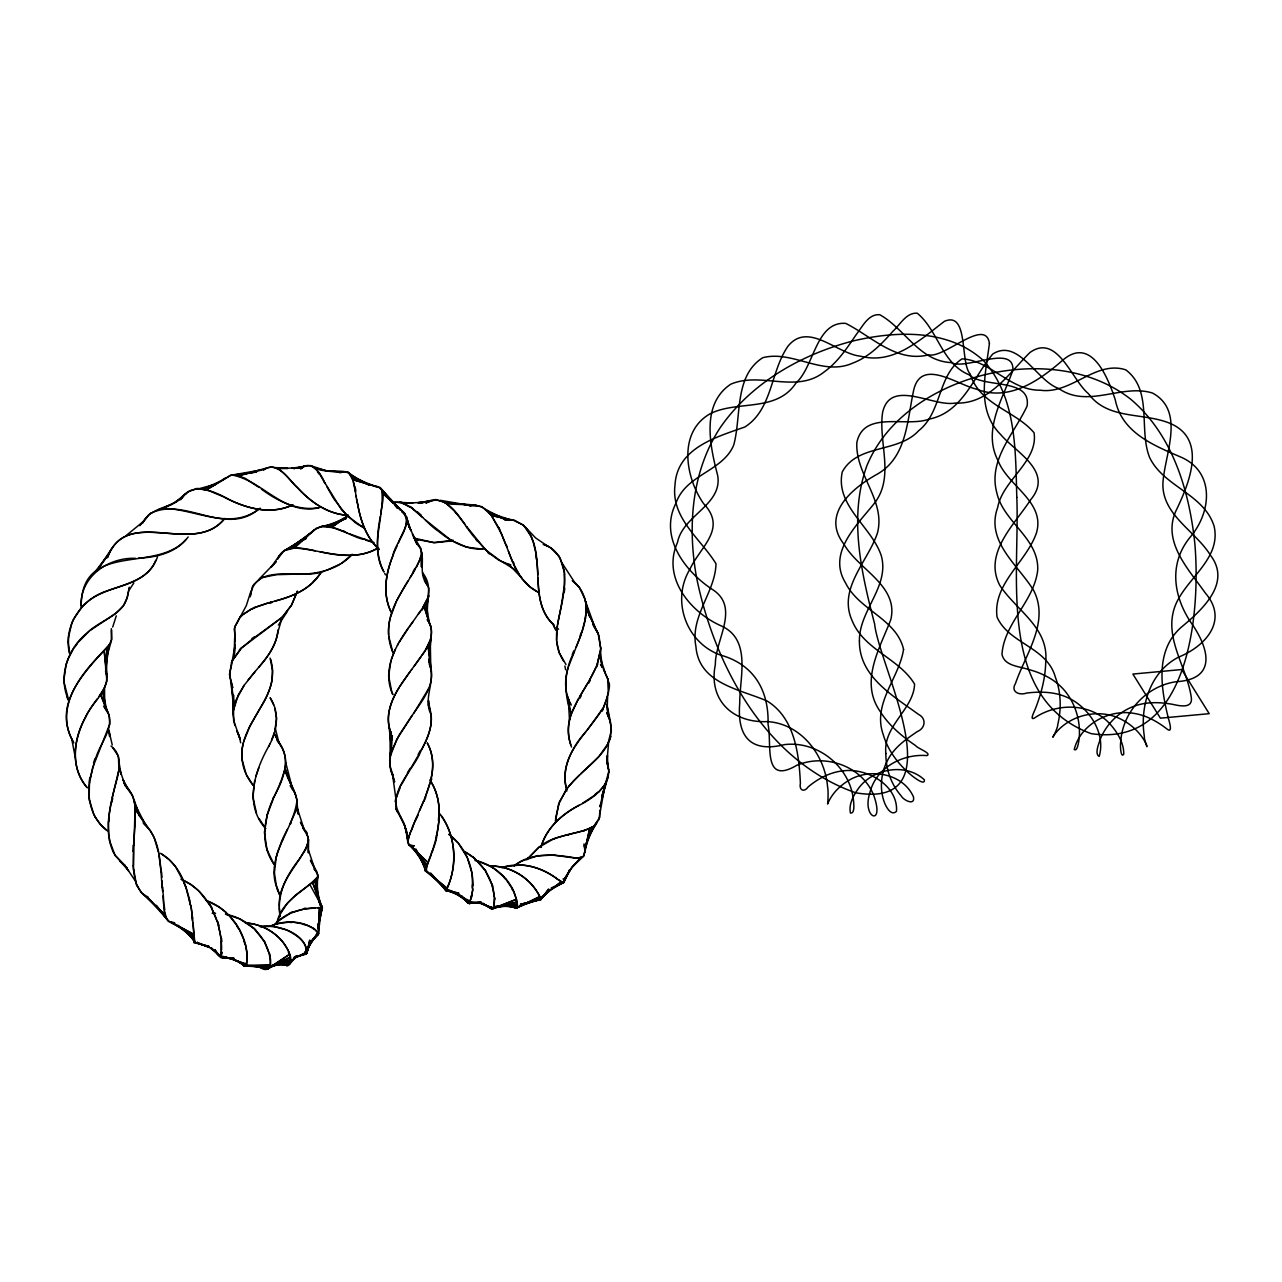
<?xml version="1.0" encoding="UTF-8"?>
<svg xmlns="http://www.w3.org/2000/svg" width="1282" height="1282" viewBox="0 0 1282 1282"><rect width="100%" height="100%" fill="white"/><g stroke="black" fill="none" stroke-linecap="round" stroke-linejoin="round"><path stroke-width="1.5" d="M233.452 695.197L233.612 720.356L240.006 738.977L237.33 732.006M442.322 885.91L445.815 890.557L447.226 888.458L426.473 870.975C425.896 862.145 436.425 846.136 436.874 834.662C440.736 816.442 440.736 795.882 429.823 779.953M494.499 898.682L493.874 906.198L492.384 909.05L480.798 903.217L493.169 908.105L480.846 903.473L467.722 901.855L468.09 903.137L481.215 902.095L467.93 902.961L461.808 896.118M427.435 614.142C426.441 599.159 433.284 586.275 422.595 572.798L426.329 583.07C417.291 571.804 427.611 554.161 417.339 544.529M599.928 811.698L599.511 817.435A53.075 26.618 35.7 0 1 599.335 818.012L594.239 825.72A51.841 25.4 20 0 1 593.774 826.169C576.932 835.576 555.523 833.733 540.075 846.408A57.914 57.337 29.4 0 0 538.873 847.274L527.03 859.597M221.594 949.93C221.85 921.918 208.469 891.278 181.691 879.452M429.294 664.092C436.537 680.566 422.515 697.857 431.04 714.475C432.723 727.215 426.97 739.554 421.121 750.451C414.262 769.697 386.411 792.356 399.423 813.798M303.449 828.765L308.193 836.954L308.353 852.883L308.577 839.806L306.622 833.092M233.18 714.138L233.404 695.181M274.044 864.34C259.06 843.139 264.22 815.352 275.518 793.814C284.348 777.597 291.655 755.739 277.072 740.355M421.682 552.398L421.457 566.997L421.137 549.337A54.501 21.746 -22.4 0 0 420.384 547.622M439.133 817.019C439.79 804.615 437.402 791.763 430.624 781.203M133.328 850.783C133.584 865.815 131.742 884.933 144.61 895.541M279.348 906.422C277.777 880.654 300.469 864.052 308.433 841.921M320.051 917.143L322.343 907.159L319.699 904.932M472.145 874.356L472.673 890.445L471.391 897.544L468.972 902.832L470.895 899.115M247.298 956.885L246.577 963.695L247.218 955.058L245.375 944.225M607.412 763.671C614.11 784.087 593.181 798.462 577.541 806.154C560.939 815.015 546.004 828.813 540.924 847.498M234.638 637.875L234.157 657.362L235.215 645.968M317.311 887.192L317.551 877.241L316.205 886.471M111.053 746.044C125.027 757.021 117.784 775.61 114.178 789.68C109.114 809.904 104.243 832.531 113.393 852.322M564.032 881.022L563.263 882.785M108.457 821.634L108.794 836.088M250.23 596.691L252.378 586.9A53.491 30.031 43.5 0 1 253.788 584.512L260.358 578.631M270.358 963.84C270.31 939.914 249.702 919.194 226.93 914.515M232.619 687.408L229.558 674.508L231.561 662.682M286.799 965.683A55.19 12.227 71.7 0 0 287.825 965.49C295.068 959.753 287.184 948.247 283.194 942.494C274.156 931.004 260.054 923.761 245.455 922.976M81.151 606.787C79.372 577.124 108.105 557.061 135.668 558.343M155.731 560.378C147.126 581.371 123.28 584.656 104.611 591.771C80.093 600.617 62.962 627.491 69.549 653.483M134.866 826.505L135.395 809.839L134.241 800.545L131.245 792.981L126.165 786.747L132.911 796.362L135.123 805.801L133.408 865.35M584.929 850.719L583.614 856.12L578.182 858.267M81.183 605.649C81.84 540.539 156.084 573.599 185.938 539.514M229.558 674.156L232.571 660.342L239.862 649.814M290.613 961.596L289.924 955.106M105.621 669.268L106.823 648.868L106.566 674.236C108.954 691.495 91.23 702.857 85.365 717.712C73.074 738.929 70.157 768.367 87.336 787.853M563.92 882.401L569.737 869.613L563.535 882.769L551.132 888.218L562.974 882.737L550.907 889.788L561.163 881.76L540.043 898.378L550.138 890.045L540.395 899.195L549.513 889.708L540.7 899.676L548.664 889.067L540.651 899.627L540.203 898.778M133.536 845.575L134.85 826.73M215.168 949.994L220.744 957.462L233.997 958.199L220.744 957.478L221.241 940.78M221.498 952.093L220.841 957.173L233.949 959.112C224.975 956.741 218.549 960.186 215.184 949.93M429.518 651.4C429.406 641.048 435.031 629.174 427.403 619.959M585.906 615.12C587.717 602.332 583.214 588.294 572.317 580.714M264.589 831.714L267.089 815.721M564.128 588.358C566.612 571.628 561.772 549.481 543.199 544.481M607.059 760.402L607.428 755.499L607.828 765.418L606.755 758.704L608.373 768.719M555.683 818.557L555.491 821.393L558.599 804.247L566.243 789.52L573.663 780.69L598.79 756.668L607.876 743.945L611.386 730.275L610.072 720.58L606.915 712.856M607.107 760.082L608.597 742.438M608.565 772.437L601.819 796.426M395.577 801.154L396.01 808.91M430.127 647.891L431.153 636.705M89.596 782.1C86.888 799.567 92.032 819.166 106.534 830.191M391.347 745.259L389.712 764.745L392.564 774.36M391.923 739.602L392.308 735.82L391.907 739.666M472.802 888.907L471.472 897.224M389.664 760.771L390.882 749.265M438.909 820.704L436.681 835.592M250.23 596.515C254.701 560.522 301.943 581.131 324.827 570.891M517.175 907.031C516.726 884.276 496.567 864.837 474.949 860.462M494.211 904.547C496.166 882.897 482.961 861.087 463.812 851.28M576.099 647.25C582.012 632.811 588.262 617.379 585.537 601.482A54.806 40.543 -41.9 0 0 584.896 599.111L579.528 587.781M607.139 705.981L608.774 716.83L607.187 709.779L607.572 697.023C592.396 734.522 614.334 685.742 608.405 682.168M108.842 817.003L111.23 802.131M426.361 607.844L427.499 598.646L422.707 607.796L409.535 626.513M275.534 923.745C287.264 911.165 305.004 907.4 321.574 907.864L318.192 934.498L319.458 907.993L318.577 933.584L316.622 934.546M599.511 817.435L599.816 810.272M68.507 637.314L71.76 623.244A54.213 51.456 14.5 0 1 73.523 619.174L81.615 607.492M105.781 669.204L108.89 646.064L111.694 639.237L111.326 628.645M561.083 606.995L564.336 586.098L564.384 574.544M555.827 817.147L559.497 801.763L567.83 787.404M557.398 625.92L556.564 640.391M272.04 680.325L272.489 670.55L270.406 659.172M426.393 609.222L428.476 595.553M316.478 885.429L317.984 875.542M600.505 651L597.236 664.268L600.697 648.323L598.966 635.776A55.479 42.835 -10.6 0 0 598.037 633.452L586.227 608.133L595.072 627.747L585.537 601.482L589.512 616.738M563.615 592.781C561.42 612.86 551.308 634.478 559.946 654.429M129.29 587.22L127.976 594.479M278.034 630.151C276.752 644.269 268.259 656.368 259.188 666.72M103.554 706.126L109.146 714.971L109.691 724.234L92.689 767.614L89.419 783.558L89.195 796.587M278.002 630.359C276.624 644.509 268.114 656.496 259.044 666.88M608.357 693.418L607.652 678.707L603.421 669.076M258.515 966.131C269.172 975.282 272.297 963.663 269.765 955.747M380.353 516.229C376.924 534.514 374.985 554.449 383.767 571.596M610.617 736.445L611.145 725.724M129.145 588.23L127.206 597.46L123.601 605.473M380.674 514.338C381.203 506.037 388.334 487.817 375.434 486.487L352.534 479.548L379.841 487.4L392.757 502.544M557.606 624.606L560.795 608.437M232.202 661.127L235.231 644.077M599.976 813.221L605.104 784.488L598.406 792.356M318.048 926.918L321.574 907.864M390.081 618.773C387.356 630.039 388.27 642.218 393.061 652.794M419.535 810.673C428.605 789.952 439.293 765.082 427.419 743.288M585.521 617.94L581.788 632.475M290.085 785.69L294.812 792.821L296.879 799.567A56.632 34.197 -11.9 0 1 296.991 800.337C293.642 830.576 263.996 857.193 277.569 889.612M317.776 928.809L322.375 907.448L321.445 906.198M584.864 852.37L589.64 828.509L592.156 827.162M276.335 856.248L274.508 872.032A56.632 56.44 0.7 0 0 274.556 873.747L276.255 885.125L280.277 896.471M428.332 596.066L428.733 588.486A55.639 27.146 -10.5 0 0 427.98 586.371L424.422 580.714M112.688 627.074L116.277 615.841M269.284 745.275C254.974 770.21 243.532 804.455 265.743 828.669L259.028 818.541M254.701 780.514L252.939 796.346M90.301 777.565L94.067 763.239M431.072 778.703C433.941 766.828 433.22 753.816 427.259 742.983M243.452 742.598C239.253 757.149 243.243 773.286 252.826 784.872M317.68 926.79L318.962 921.085M319.811 917.271L322.343 907.528M127.735 595.505C123.537 615.729 100.012 619.863 87.176 632.907C68.635 647.843 58.507 674.188 67.305 697.104M105.605 660.567L108.89 646.064C83.522 670.198 52.242 706.286 73.843 742.887M421.297 555.907C411.234 582.429 386.635 604.271 388.622 634.75M307.343 952.59A54.517 11.33 45.7 0 1 306.767 953.391L309.763 940.059L307.135 952.414L295.982 957.462L286.735 965.458L285.437 965.026M599.992 806.634L605.104 784.488M271.848 681.463C265.823 708.417 240.279 728.625 241.865 757.774M317.792 926.726L319.154 920.973M66.167 664.172L64.1 678.45A55.719 53.78 11.4 0 0 64.212 682.937L68.972 701.286M112.207 797.676L118.938 769.472L118.425 756.572M295.613 811.073C301.51 796.138 287.857 783.174 284.892 769.472C287.472 759.345 283.883 748.832 277.473 740.932M435.896 839.021L432.114 852.193M600.056 806.586L601.034 802.788M602.011 799.007L606.434 781.956A54.886 34.983 6.4 0 1 604.928 784.44M106.983 656.416L111.454 640.295L111.55 629.991M390.401 617.395L396.346 601.37M425.368 870.334L426.986 865.815M276.88 923.184L280.774 913.233L287.472 903.153L295.661 894.98L314.266 881.247L317.744 876.744L317.215 872.385L310.436 860.238L314.907 869.388L308.674 850.783M269.877 744.009C277.457 729.891 279.46 712.007 270.326 698.065M274.668 731.605L276.575 718.561L274.845 708.257M390.914 660.679L388.67 675.951L391.747 691.863M276.768 923.585C280.934 900.813 303.93 891.839 317.744 876.744M515.428 907.271C517.992 909.996 517.495 902.608 516.95 901.342M399.872 815.192L404.199 824.006L408.237 838.364L416.265 818.06M243.804 741.3L249.83 726.333L260.406 707.728M277.633 632.907L282.216 617.283L291.318 605.521L297.392 591.05M430.143 782.421L425.32 796.859M396.154 798.269L400.112 787.629M243.804 965.138L270.149 965.186L268.114 968.823L251.176 965.891M246.561 963.76L244.59 966.163A55.527 5.993 -81 0 1 244.205 966.131M276.72 854.709L282.168 839.854M568.455 667.009C564.224 678.979 564.625 692.504 570.57 703.834M306.67 953.423L310.516 941.196L305.933 954.08L303.578 954.353L311.045 942.863L304.94 954.401L310.949 942.142L305.933 954.08C309.266 934.113 276.656 923.521 260.406 926.566M250.871 591.371L246.288 605.665L234.991 626.754A53.059 34.438 26.4 0 0 234.43 629.206A53.171 34.55 26 0 1 235.119 626.081L240.038 617.155M601.947 796.09L607.972 777.341M267.473 814.342L273.21 798.99M541.052 847.162C546.244 827.932 562.077 814.262 579.079 805.256M255.823 776.395L258.868 767.854M391.363 659.252L395.289 649.541M274.348 732.679L271.528 740.243M220.841 957.077L221.241 955.971M568.759 666.047L580.746 635.455M297.168 591.883L291.751 604.751L282.248 617.251M410.192 832.403L407.852 840.303L408.557 844.421M431.201 854.838L427.387 864.821M295.325 811.987L290.085 823.957M107.544 557.494C126.87 504.948 193.967 557.333 224.879 518.409M221.257 955.907L233.917 959.673L224.959 956.757M277.633 559.064C283.434 543.408 302.808 548.135 315.26 550.795M95.557 759.008C99.547 742.903 118.152 724.715 105.364 708.369M420.608 558.295L416.426 567.173M107.416 557.622C126.934 505.06 192.54 556.837 223.981 519.226M280.566 782.517L284.892 769.472L295.549 794.487M586.691 841.377L592.46 826.97L584.88 849.79L589.64 828.509L583.759 830.688M427.499 598.646L422.756 607.732M609.687 739.666C604.335 754.137 591.467 763.655 580.634 773.895M410.304 718.16C420.56 702.584 437.258 684.684 429.55 664.541M573.839 652.682C563.423 671.8 563.952 693.866 571.211 713.978C567.157 724.586 567.718 736.461 571.516 747.053M423.829 800.593L412.467 826.778M597.22 664.332C587.348 690.389 560.122 714.443 570.73 744.666M67.593 659.909L74.34 647.073M493.65 906.951L491.887 909.146L482.561 903.169L492.384 909.05M401.923 511.71C415.24 523.489 394.632 542.879 392.741 556.276C385.594 573.647 382.533 594.063 390.882 611.594M280.133 783.542L273.739 797.789M397.356 545.331C387.597 565.859 380.401 590.954 391.379 612.54M110.476 643.131C87.352 669.797 51.681 701.767 72.689 740.884M398.494 542.783C401.218 533.761 413.221 518.857 402.115 511.79M596.098 667.121L589.432 680.357M269.829 744.105L268.755 746.428M428.765 688.402L413.926 713.016M584.528 846.777L594.848 825.207L588.839 835.095M157.558 556.644C146.645 589.303 105.765 582.99 84.692 604.367M282.777 838.524L287.296 829.39M277.745 558.776L283.979 550.779L306.206 538.376L286.463 549.497L307.632 536.068L288.931 548.696L312.359 531.838L291.639 548.215L316.173 528.344L321.349 526.501A55.174 25.368 52.6 0 1 322.567 526.213M397.003 600.024L405.529 584.864M290.277 963.038L287.825 965.458L285.085 964.833M421.121 750.451C428.653 737.006 435.303 720.308 428.46 705.18M401.875 783.991L408.814 771.524M446.392 889.019L445.767 890.301L446.601 888.666M246.272 964.593L244.59 966.163L243.548 964.16M397.436 645.359L398.221 643.917M578.438 698.85L571.211 713.978L567.397 695.854M564.032 881.087L571.868 867.401L580.442 858.027L570.714 869.02L564.865 878.218L571.868 867.401L582.621 857.097L576.163 858.219L554.161 855.206M232.683 660.086L241.833 647.779L252.698 638.773M260.743 707.167C270.069 692.873 276.239 674.941 270.101 658.131M418.877 754.457L411.185 767.517M129.642 589.399L133.841 582.941M399.039 642.49L408.573 627.86M580.105 695.982L587.765 683.242M494.548 906.63L517.303 906.07L507.784 905.637L517.095 907.336L516.181 908.169L509.098 905.701M399.359 687.168C391.09 700.228 384.68 716.846 390.69 732.102M414.631 570.266L410.192 577.413M279.364 555.539L270.951 567.445L275.918 561.853M406.282 583.647L407.804 581.211M142.783 523.072C150.058 506.71 171.211 508.762 182.653 497.015L170.955 504.884L162.285 508.393C194.752 508.265 230.199 532.11 260.134 508.169M589.239 834.935L596.803 823.14M303.706 954.385L318 932.351L310.404 943.616L318.481 933.216L314.923 929.37M400.208 685.838L410.368 671.271M278.418 625.055L287.424 611.37M244.189 685.245L236.064 699.972L233.436 710.244L238.388 694.764L244.237 685.197L255.262 671.319M422.082 655.262C429.486 645.455 436.04 630.76 427.243 619.719M111.758 548.472L96.951 570.65L108.794 554.144L92.993 574.416M98.906 696.591L104.163 688.354L106.903 681.191L104.291 651.753L107.095 677.265M418.317 614.334L420.704 610.873M412.067 715.66L396.747 739.361L390.193 756.588L390.032 730.211C396.234 744.97 384.456 760.995 392.981 774.953M97.512 698.61C78.362 722.711 64.565 760.274 86.631 786.972M143.824 521.325L148.311 515.556M409.887 718.769L399.199 734.987L391.747 750.675L388.943 725.933M421.249 656.464L411.33 669.957M180.666 499.724C190.794 481.199 213.405 490.878 227.331 498.618C247.266 508.986 271.752 514.995 293.001 504.723C270.534 515.668 244.974 508.089 224.142 497.128M321.606 571.708C310.709 589.8 289.988 597.716 270.406 602.268M298.834 859.821L305.901 849.133L308.577 839.806M321.333 572.109L315.372 579.784M298.514 860.254C286.319 875.718 276.575 895.157 279.941 915.396M413.141 621.514C397.692 641.641 380.722 668.723 392.837 694.524M123.104 606.178L115.588 613.437L90.109 630.488M411.682 669.492C398.526 687.168 382.036 709.507 390.898 732.631M414.15 666.191L425.271 650.343L430.271 640.022L430.768 668.082L428.012 645.439L431.473 671.56M247.666 680.55L258.9 667.057M585.714 732.006C571.259 747.791 560.603 769.264 566.9 790.994M181.611 498.377L185.954 493.538L175.041 502.528L162.285 508.393M587.525 729.779L602.893 708.369C587.925 733 558.215 755.37 566.307 787.933M527.928 858.363L538.889 847.306L553.391 839.005M77 643.468L89.003 631.369M305.549 924.578L313.962 928.697L318.465 933.168L309.651 943.584L318.593 933.921L311.51 940.587M568.647 786.363L579.608 774.841M188.166 536.95C176.676 552.414 156.997 557.51 138.648 558.087M311.846 532.527C326.157 516.87 348.031 536.132 363.591 539.385M146.212 517.928L139.546 525.668L144.129 520.845L125.892 535.764M275.999 561.724L258.499 579.752M274.348 924.995L277.441 921.886A59.773 53.54 45.5 0 1 279.155 920.396L290.085 913.409M352.262 554.273C337.535 570.682 314.475 574.865 293.402 574.208M468.908 902.897L458.748 894.227C485.493 918.265 455.831 889.964 448.011 889.98M594.239 825.72L598.806 819.695A53.475 26.922 34.9 0 0 599.383 817.355M313.609 581.643C303.337 592.268 289.043 597.268 275.101 600.97M284.251 550.603L294.556 548.007L314.25 529.787M312.824 939.466L318.353 934.386M350.611 555.923L341.605 563.231M241.994 647.618L282.216 617.283L255.262 636.962M286.735 965.458L296.671 955.603L289.283 964.705L278.098 964.593M241.753 615.36L252.987 608.117L271.544 601.947M305.469 954.289L294.043 957.317L306.719 953.359L302.392 954.032M242.33 614.831L251.865 608.646M595.842 794.503L582.701 803.141M347.358 516.005L331.493 527.383L348.319 515.829L327.855 526.646L346.252 518.457L324.49 526.325L337.07 523.344M263.627 469.949C277.056 460.062 288.258 479.067 296.799 486.92C310.18 501.759 327.855 514.499 348.496 515.3M300.597 468.988C310.548 458.828 320.885 473.074 324.282 481.888M514.05 865.799C532.302 851.44 556.388 854.613 577.557 858.283M150.651 513.425C184.528 496.054 225.023 537.35 258.74 509.146M317.888 934.594L318.481 933.216M301.158 468.539L303.257 467.097M268.194 968.775L289.668 954.257L267.185 969.064L290.405 957.141L266.111 968.743L264.781 967.525M514.13 865.703L521.165 861.376A58.523 55.591 34.7 0 1 522.687 860.719L536.918 856.039M426.217 502.832C450.126 490.317 463.139 526.533 476.247 539.289M225.408 477.962L206.402 489.9L222.844 480.205L202.588 489.067L215.039 484.836M194.768 942.174L209.495 947.27L194.816 942.254L191.371 908.441L185.233 884.868L175.522 866.632L169.224 859.661L161.372 853.828M197.604 942.366L196.595 942.895L209.094 946.404L195.505 942.975M340.467 563.968L326.141 570.506M425.977 502.993L434.886 499.611A54.918 27.242 -89.4 0 1 435.784 499.579L444.694 502.4L461.424 504.435M188.117 491.839L195.858 488.891M378.43 547.799C360.675 558.263 339.169 556.116 319.939 551.757M264.717 469.148C278.963 460.927 289.187 480.974 298.273 488.458C311.205 502.56 328.368 514.306 348.047 515.268M516.582 908.169L539.802 896.583C530.94 878.474 511.342 866.071 491.134 866.055M377.853 548.119C351.701 563.487 322.199 549.818 294.716 547.991M339.618 472.77C356.364 466.392 354.297 494.548 357.614 503.794C360.482 520.572 366.315 537.751 379.248 549.481M492.096 909.162L516.502 899.275L491.519 908.922L490.814 907.159M270.294 926.229C284.075 920.011 301.078 920.492 313.962 928.697M254.397 607.508L267.569 603.069M270.855 925.973L274.941 924.418A59.421 52.033 -89.9 0 1 277.216 923.825M292.008 912.56L303.578 909.13M266.111 968.743L290.694 959.689L265.054 967.846L290.581 961.837L277.297 964.096M520.78 905.3L540.411 898.073C531.886 878.587 510.749 865.414 489.5 866.071M306.719 953.359L294.908 957.622L307.135 952.382C306.863 941.645 295.805 934.594 287.232 930.251M554.625 838.508L568.727 834.326M305.116 466.119L310.693 465.542M263.034 577.397L276.399 574.689L293.177 574.208M519.05 906.134L540.764 899.291L539.802 896.583L515.957 908.025L540.411 898.073L540.812 899.515M502.24 867.481L503.489 867.097M266.64 468.026L238.901 475.638L264.38 469.388L230.744 475.302L223.276 479.788L230.231 475.446L256.448 471.952M501.599 867.69C520.748 861.103 541.966 867.209 557.59 879.212M491.519 908.922L517.047 901.983L492.913 907.672M198.998 488.714L215.023 484.436M453.331 540.331L433.765 542.574L413.99 538.12M582.877 830.96L569.865 834.069M159.288 509.018L161.276 508.569M432.034 500.108L420.224 503.073L429.694 500.942L417.756 502.72L427.339 502.143L403.269 503.281L412.884 503.057L400.817 502.416M321.942 907.768L318.064 907.993M306.11 465.751L293.77 468.587L304.203 466.552L291.719 468.17L302.231 467.754L277.136 468.491L287.633 468.443L275.085 467.577M277.2 923.729L289.988 921.982M540.748 899.708L520.38 904.291L540.475 899.355M504.755 866.76L519.851 865.013M321.349 526.501L336.621 523.264M445.751 890.493C458.027 867.77 456.232 836.842 441.184 815.592M450.687 541.004L435.303 542.639A59.116 57.049 78.8 0 1 433.749 542.607L418.445 539.706M256.528 472.048L236.096 475.029L245.054 478.266L259.092 487.481M492.929 907.832L517.303 904.259L496.438 906.198M260.054 926.598L273.419 926.405L286.126 929.787M305.308 908.826L314.987 908.041M319.442 507.672C298.305 511.358 277.954 501.422 261.416 489.131M538.408 855.783L552.846 855.11M318.433 507.8C283.947 515.749 262.297 480.189 231.946 475.045M469.853 505.861A54.116 27.739 -67.8 0 1 470.686 505.653L480.67 506.39A54.02 28.781 -85.2 0 1 481.391 506.662A54.132 28.685 -86.4 0 1 482.433 507.159L490.894 514.819L498.698 527.783M505.06 519.995L511.887 519.851A52.578 31.746 -60.2 0 1 512.688 519.931L523.248 524.995A52.626 31.489 -75.7 0 1 523.809 525.54M273.322 965.346L290.053 963.583L276.64 964M174.64 922.784L168.503 921.55L159.112 909.098M174.208 922.848C159.913 921.966 165.282 900.317 162.59 890.782M425.352 870.782L426.153 871.087M505.188 519.915L511.887 519.851M244.59 966.163L270.149 965.186M212.171 913.297L215.584 913.233M483.795 549.097C467.065 549.978 451.328 541.966 438.797 531.501C423.973 522.111 412.403 500.333 392.693 502.416L399.872 502.175M322.663 526.357L332.839 527.735M414.198 845.848L409.407 845.11L407.756 841.601M467.93 902.961L480.958 903.201L467.722 901.855L468.283 903.201L461.905 896.134M410.272 845.479L413.91 845.848M482.256 549.145L467.257 547.222M375.882 486.455L377.517 486.535M198.502 488.714L208.854 490.637L222.956 496.567M244.237 965.923L269.316 967.541L255.487 965.939M454.773 511.422L445.671 503.025L476.712 505.316M521.149 865.062C534.193 865.671 546.549 871.151 556.981 878.779M292.152 922.03L303.834 924.018M445.671 503.025C460.046 506.903 480.125 499.724 490.317 514.114M500.108 905.733L517.095 907.336M258.259 965.939L267.521 969.032L264.589 967.253M444.694 502.4L471.808 505.364A54.229 28.14 -69.2 0 0 470.686 505.669L465.126 504.884M278.306 964.064L288.178 965.378M247.49 923.12C265.198 924.819 282.28 936.084 289.139 952.75M563.535 882.769L558.167 879.628M440.223 500.3L470.702 505.557M243.644 964.577L247.41 965.234M445.799 890.557L458.828 893.105L445.751 890.429L458.523 894.131L447.706 890.557L458.299 894.804L469.468 902.207L451.761 891.134M513.377 520.091L491.391 515.476L509.771 519.691L488.827 512.383L505.877 519.835L486.054 509.723M225.456 914.194L239.702 918.857L252.907 927.783M505.621 905.621L516.71 908.073L509.451 905.621M279.236 963.503L286.864 965.474M374.104 542.59L349.057 533.713M256.704 965.795L268.114 968.823M256.384 965.907L267.521 969.032M510.877 564.945L502.608 562.013A59.244 54.02 -63.8 0 1 500.861 561.196L485.525 549.786L466.84 526.854M371.956 542.062L365.53 540.059M478.41 861.28L491.471 866.808M334.49 528.216L347.198 532.943M466.007 546.869L451.729 540.571M224.959 956.821L246.4 964.224L233.933 959.801L245.936 965.266L234.061 959.369L245.439 965.939L237.474 960.715M413.493 537.911L416.826 539.177M489.468 553.455L498.233 559.753L505.348 563.118M206.098 900.509C228.885 908.457 245.102 930.972 247.202 954.769M375.37 486.487L351.412 476.696L369.248 485.237M207.091 900.861L218.693 906.743L226.129 912.496M544.385 544.786L547.847 546.244A52.37 36.697 -43.1 0 1 550.763 547.991M148.199 897.24L141.741 893.169L137.078 885.429M197.508 942.43L210.296 947.975L220.953 956.628L211.354 947.911L220.808 957.253M402.244 502.881L410.48 507.416M180.938 879.164L190.97 884.58L198.005 890.221M347.983 472.241C337.342 469.565 325.356 473.234 314.843 467.994L329.314 471.375L341.268 472.032L326.413 470.831L312.295 466.183L317.359 470.734M447.995 890.029L470.077 901.118M170.955 922.8L193.822 934.306L174.624 923.921M364.376 528.04L356.941 523.873M369.328 485.029L350.178 474.484L358.399 480.045M363.367 527.543L347.182 515.989L333.977 499.035M538.12 592.156C522.03 584.336 514.018 567.253 508.393 551.18M562.574 882.593L557.269 878.987M538.488 592.396L530.299 587.108L521.502 578.166M465.318 852.049L473.218 857.37M502.608 562.013L516.902 570.859M160.474 853.315C171.724 859.565 179.56 870.606 184.255 882.385M450.543 539.866L425.608 520.107M172.878 922.976L193.999 937.19L181.387 927.527M547.847 546.244L535.684 537.991L525.508 527.287C548.392 555.667 525.973 600.024 554.433 625.472M355.835 523.136L341.557 509.787L324.378 482.064M491.887 909.146L490.782 906.871M348.768 472.85L358.543 479.772M493.49 868.058L504.114 877.08M237.33 960.795L244.926 966.211L240.519 962.526M125.043 865.398L114.979 855.19L109.435 840.287M550.811 547.943L558.551 555.763M572.509 580.922L577.926 585.826M448.844 834.31C464.773 846.088 473.266 866.215 472.946 885.766M413.205 509.435L422.547 517.367M425.656 871.151L447.226 888.458C457.61 864.501 456.088 834.085 439.389 813.301M107.416 830.88L100.525 824.486L95.493 817.483M449.213 834.534L457.578 842.386M556.484 627.411L558.599 629.206M122.703 863.764L115.188 855.511M240.247 962.445L244.445 966.099M143.103 822.9C162.542 839.614 159.817 868.299 162.638 891.391M178.022 925.284L194.191 939.498L185.217 930.123M143.856 823.509L150.234 830.448L153.712 836.553M405.128 513.729L382.725 493.298L403.814 512.624L382.292 491.166L400.785 510.412L380.642 488.073M284.075 964.16L282.665 962.862L283.899 964.016M119.659 861.103L127.014 867.882L122.127 863.315L128.585 870.847L125.748 866.632M408.83 844.71L428.204 862.77L410.096 845.415L427.098 865.526L415.384 850.335M143.632 894.852L165.41 915.428L146.981 896.775L166.548 918.729L164.545 911.165M426.473 870.975L446.408 889.852L430.512 873.09L445.912 890.493L442.45 885.942M475.205 859.068L484.596 869.789M487.977 552.125L477.545 540.892M199.031 891.198L209.447 904.483M378.879 549.129C364.825 536.245 359.633 517.175 356.733 499.002M314.635 869.1L318 875.43M553.552 624.671C540.283 612.924 538.328 594.287 538.071 577.653M508.81 564.384L520.364 576.58L513.778 564.465M112.768 747.727L118.152 755.819M255.342 930.107L263.467 940.475M228.821 915.108L237.507 926.229M523.809 525.524L531.517 537.142M184.047 929.434L194.463 941.18L193.886 935.459M392.661 502.512L381.603 489.42C385.321 516.438 368.863 545.763 383.879 571.836M302.921 828.172L305.356 831.121M420.32 547.654L412.467 534.065L416.987 544.273L406.698 520.3L410.913 530.684L406.779 518.281L409.198 527.431L406.538 516.502M455.847 512.656L465.27 524.707M505.541 878.683L512.624 889.227M458.459 843.428L466.952 857.001M349.217 473.282L352.422 479.228M253.051 785.193L246.545 775.017M156.436 905.332L166.548 918.729M129.658 790.609L123.777 782.757L127.639 788.222L123.152 779.728L125.299 785.962L119.162 767.806L121.037 774.2L119.418 764.601M575.009 582.909L562.109 563.118M395.914 808.974A51.12 23.028 -31.5 0 0 396.875 810.817L398.205 812.612M565.971 664.525L559.273 652.794L556.66 641.545M188.005 931.934L194.463 941.18M592.781 624.558L598.085 633.436L600.697 648.291M425.544 582.012L428.092 586.355M148.167 827.771L135.379 809.279L145.619 825.095L134.914 804.135L139.706 816.538M188.23 932.575L194.88 942.382M491.855 516.101L501.502 533.873L512.928 562.494M124.803 865.238L135.876 881.808M600.553 664.717L602.556 667.746M411.875 845.783L426.217 867.754L415.929 849.213M593.822 625.937L598.085 633.436M318.914 472.866L325.243 483.635M273.867 864.02L267.425 850.687M333.256 497.881L326.734 486.375M563.439 660.903L560.426 655.487M485.926 871.856L491.663 884.035M305.869 831.858L300.469 822.275L304.155 829.566L296.719 806.49L298.321 814.246L297.039 803.542M552.414 623.517L554.785 627.779M396.891 810.817L404.199 824.006L408.237 838.364M384.664 573.358L385.497 574.865M309.875 884.58L322.391 907.384M281.399 746.781L274.156 733.256L278.995 742.967L275.422 728.801M270.198 697.857L273.579 704.731M236.753 730.772L239.237 735.596L240.663 742.775M603.566 669.252L607.636 678.659M239.301 929.274L244.525 941.357M569.945 702.504L571.243 705.1M606.787 712.552L610.52 722.343L606.867 704.171M264.957 943.039L269.22 953.536M415.705 849.213L425.624 869.372L422.275 860.254M211.61 908.313L217.075 921.213M399.776 815.112L405.096 826.938L407.852 840.303L406.025 828.444L407.836 842.739M245.968 773.799L241.961 759.056M500.012 530.556L506.294 545.683M553.824 625.872L555.763 630.327M513.409 890.798L516.71 900.204M560.314 558.84L563.904 570.506M392.244 693.097L392.757 694.331M108.393 713.209L100.477 694.283L106.775 710.356L102.736 690.806L103.842 700.116M569.4 701.222L568.327 698.626L569.464 720.003M278.178 891.375L280.47 896.871M392.901 652.57L388.718 636.096M154.241 837.771L158.487 852.37M428.541 705.356L428.508 700.549L429.871 709.122M232.715 687.697L229.75 677.056M467.513 858.251L471.936 873.106M322.038 906.743L312.632 882.577L320.949 905.813L314.875 880.686L317.904 897.256M256.512 813.157L253.003 797.708M105.493 671.079L106.566 674.204L105.925 672.185M112.255 744.922L109.226 732.054L109.627 736.525L109.194 730.115M133.969 799.519L139.818 816.281M420.528 856.328L425.352 870.526M185.858 886.599L189.896 900.797M604.719 671.351L599.704 655.983L602.3 667.217L600.473 651.224M430.608 626.289L423.909 605.825L429.31 623.164L425.896 602.22L426.906 614.046M391.17 771.315L394.6 781.908L392.468 774.152L395.946 799.151M532.943 540.86L536.148 554.305M234.782 725.516L233.18 715.388L233.308 694.86M492.304 886.038L494.403 897.144M285.694 762.486L292.488 788.831L285.069 768.623L292.937 789.504A56.087 29.31 15.2 0 0 292.312 788.847M353.239 481.792L355.467 491.968M218.293 925.203L220.841 937.382M607.011 762.277L608.453 769.504M135.956 882.096L133.777 869.981M69.901 654.878L68.315 641.849M89.708 800.913L93.602 813.862A54.966 48.78 -41.9 0 0 95.429 817.515M564.897 666.015L565.602 669.717M71.744 738.945L75.269 757.358M583.967 843.957L584.672 847.658A52.434 13.317 58 0 1 584.816 848.235M235.263 640.984L234.494 629.238L235.103 640.295M356.124 495.573L356.428 497.272M158.776 853.924L161.083 871.632M190.794 905.188L192.749 918.697M584.288 845.463L584.913 851.392L583.855 855.767A50.767 14.999 49.1 0 1 583.63 856.136A51.04 15.144 46.3 0 1 582.557 857.017M230.632 681.736L234.157 706.19L231.754 685.389L233.484 709.94L233.324 694.732M280.117 916.518L279.348 907.784M164.096 907.977L162.974 895.91M319.026 902.64L316.494 878.955L316.686 890.093M536.757 558.744L537.943 574.721M193.101 922.495L193.758 932.911M161.852 880.558L162.413 888.122M264.573 833.22L266.912 849.117A55.815 51.857 35.6 0 0 267.537 850.655M104.531 687.681L104.707 705.565M597.716 792.196A54.886 27.387 -13.3 0 1 595.136 794.311M608.678 769.553A55.318 34.999 26.2 0 1 608.726 772.485M572.237 654.557A56.712 3.493 -67 0 1 573.791 650.791M581.211 632.587A55.447 19.647 -66.3 0 1 580.185 635.487M585.602 615.232A54.982 34.085 -57.7 0 1 585.217 618.036M577.974 585.794A54.245 40.896 -23.2 0 1 579.448 587.605M489.291 553.84A56.184 39.373 60 0 1 487.785 552.51M477.305 541.196A54.148 16.922 51.9 0 1 475.975 539.546M466.344 526.662A53.94 1.811 54.1 0 1 467.369 528.056M454.838 511.838A54.389 15.576 61.6 0 1 455.895 513.072M444.71 502.576A54.773 24.23 73.9 0 1 445.671 503.217M295.902 810.961A57.45 27.242 -40 0 1 295.613 811.875M291.03 822.9A58.491 7.291 -59.1 0 1 290.469 824.054M282.473 840.223A59.26 22.05 -70.6 0 1 283.066 838.909M276.608 856.328A58.812 48.379 -75.9 0 1 276.992 854.774M277.97 891.455A53.78 45.783 72 0 1 277.361 889.676M318.112 932.992A52.802 6.122 29.4 0 1 318.337 933.456M313.129 928.617A53.331 10.849 11.6 0 1 314.154 929.29M303.241 924.354A55.078 22.964 -10.3 0 1 304.956 924.883M289.828 922.431A57.642 40.062 -38.9 0 1 291.992 922.447M246.384 962.574A55.543 7.468 81.6 0 1 246.096 963.727M246.689 953.984A55.543 13.509 66.1 0 1 246.833 956.148M243.949 941.068A55.479 23.172 52.3 0 1 244.83 943.921M237.026 926.325A55.559 35.383 39.3 0 1 238.805 929.322M225.84 912.752A56.216 48.203 24.6 0 1 228.517 915.332M136.87 885.766A51.905 23.957 -76.9 0 1 135.716 882.465M133.52 870.318A53.411 19.246 -83.2 0 1 133.152 865.638M132.895 851.072A53.636 11.009 -86.3 0 1 133.12 845.671M567.814 835.047A56.632 9.102 -17.4 0 1 568.904 834.774M553.471 839.341A59.821 47.915 -37.3 0 1 554.705 838.845M526.806 859.565A55.158 45.527 -33.5 0 1 527.751 858.267M515.636 907.977A55.03 5.384 -88.9 0 1 515.412 907.72M516.983 906.374A55.11 5.32 75 0 1 516.902 906.919M516.181 899.547A55.27 10.657 57.7 0 1 516.454 900.717M512.063 889.019A55.847 21.762 39.3 0 1 512.864 890.589M503.714 877.208A57.001 37.098 18.4 0 1 505.14 878.811M491.327 867.001A58.459 51.296 -14.7 0 1 493.346 868.234M476.039 860.591A59.325 55.382 85.1 0 1 478.426 861.167M425.271 870.895A54.469 3.862 -53.9 0 1 425.063 870.75M432.194 850.911A53.828 6.891 -77.6 0 1 431.313 853.54M436.393 835.175A52.674 15.913 -84.3 0 1 435.64 838.54M438.652 817.003A51.264 26.97 -87.8 0 1 438.428 820.624M161.532 871.744A51.825 6.25 84.3 0 1 161.997 877.192M162.91 890.99A53.347 1.186 86.5 0 1 162.638 887.16M164.785 909.948A53.459 8.926 -86.9 0 1 164.368 906.727M167.573 919.835A53.475 15.144 -73.8 0 1 166.788 918.152M253.275 927.543A56.344 43.524 12.7 0 1 255.711 929.899M264.012 940.491A55.703 30.816 31.8 0 1 265.486 943.087M269.781 953.904A55.543 20.047 48 0 1 270.262 956.116M270.678 964.385A55.527 12.9 63.9 0 1 270.406 965.634M268.13 968.936A55.447 10.016 80.3 0 1 267.521 968.984M290.02 912.928A59.228 44.325 -65.6 0 1 291.959 912.095M304.138 908.425A55.43 20.945 -31.6 0 1 305.885 908.153M318.657 907.544A51.617 2.788 -6.4 0 1 319.538 907.576M321.253 907.608A50.639 3.461 12.7 0 1 320.692 907.64M321.782 906.23A52.418 3.141 24.7 0 1 322.006 906.454M264.461 833.22A57.209 53.716 -47.3 0 1 264.477 831.714M266.8 815.673A58.315 39.678 -69.7 0 1 267.185 814.294M272.986 798.606A58.796 13.189 -68.7 0 1 273.515 797.372M280.101 782.837A58.619 15.224 -59.2 0 1 279.668 783.831M229.879 677.056A54.533 39.55 16.1 0 1 229.638 674.156M231.433 662.666A53.716 38.54 -4.6 0 1 232.539 660.054M239.478 649.718A52.802 31.297 -21.5 0 1 241.593 647.49M251.977 638.548A52.786 16.297 -31.1 0 1 254.637 636.673M313.112 531.133A55.078 25.576 70.5 0 1 314.042 530.139M332.487 527.303A55.286 17.82 35.8 0 1 334.137 527.767M342.727 530.684A55.735 2.211 23.3 0 1 344.842 531.533M365.803 539.69A56.745 20.32 16.2 0 1 363.896 539.033M418.028 539.562A58.571 48.059 -37 0 1 416.81 540.107M416.826 540.139A58.748 49.71 -38.4 0 1 415.256 540.812M491.903 515.893A53.652 24.005 80.9 0 0 490.926 514.627A53.572 24.454 81.7 0 0 490.349 513.986M499.227 528.36A52.53 15.48 72.9 0 1 500.108 530.235M498.73 527.623A52.498 16.201 73.4 0 1 499.179 528.553M506.39 545.042A51.104 2.997 69.2 0 1 507.287 547.382M514.098 563.856A52.049 16.362 71.7 0 1 513.265 561.933M521.758 577.845A57.642 44.453 -83.2 0 1 520.636 576.259M600.889 648.275A55.591 41.072 -33.9 0 1 600.713 650.968M597.732 664.204A55.815 31.858 -50.7 0 1 596.611 667.089M590.265 680.341A56.6 13.637 -58.2 0 1 588.502 683.37M579.608 698.594A57.994 12.836 -57.3 0 1 581.179 695.918M594.528 825.864A52.258 25.368 18.9 0 1 592.508 827.355M584.159 830.832A51.761 16.714 1.4 0 1 583.278 831.105M563.263 878.635A53.443 3.99 68.1 0 1 563.455 879.724M563.343 882.897A53.459 5.048 53.5 0 1 562.974 883.138M469.292 901.406A55.671 4.727 -76.3 0 1 468.699 902.304M471.263 895.605A55.607 8.589 87.7 0 1 470.734 897.704M472.353 884.901A55.511 17.019 72.9 0 1 472.257 888.041M395.257 801.346A52.866 21.153 -44.3 0 1 395.785 798.478M399.503 788.045A53.78 14.919 -53.1 0 1 401.266 784.344M407.42 772.902A54.1 4.038 -58.4 0 1 410.096 768.367M420.288 750.611A54.373 11.458 -59 0 1 418.172 754.409M415.015 568.359A55.254 9.647 -51.2 0 1 413.205 571.355M420.784 556.196A54.998 19.022 -37.9 0 1 420.015 558.599M317.439 471.744A54.725 14.294 76.3 0 1 318.962 473.955M310.677 465.687A55.142 19.567 -88.1 0 1 312.279 466.44M303.353 466.568A55.398 18.413 -71.9 0 1 305.212 465.703M148.199 515.348A54.517 34.55 73.7 0 1 150.571 513.265M74.66 647.266A55.014 44.678 -47.7 0 1 77.305 643.692M66.327 664.204A55.414 51.841 -35.1 0 1 67.754 659.958M111.79 802.532A54.934 13.124 -79.8 0 1 112.72 798.285M108.906 821.506A54.806 26.409 -79.8 0 1 109.291 816.955M109.691 840.095A54.357 34.983 -74.2 0 1 109.082 835.928M115.284 855.414A53.203 39.438 -61.6 0 1 113.521 852.209M209.911 904.291A54.517 38.091 52 0 1 212.091 908.169M217.684 921.373A54.838 25.624 59 0 1 218.901 925.428M221.498 938.248A55.238 14.487 68.7 0 1 221.85 941.661M222.058 952.206A55.43 5.753 81.2 0 1 221.882 954.048M305.837 831.008A55.767 24.31 9.6 0 1 307.087 833.092M260.15 578.454A53.443 28.717 27.7 0 1 262.778 577.172M399.792 501.839A55.639 24.951 69 0 1 402.163 502.464M410.096 506.454A55.527 17.083 53.6 0 1 412.852 508.425M417.595 511.999A55.559 2.756 43.1 0 1 421.345 515.3M558.615 555.699A53.636 37.338 -55.7 0 1 560.41 558.76M564.16 570.33A53.844 33.396 -67.5 0 1 564.657 574.368M564.737 588.069A53.988 22.916 -76.2 0 1 564.224 592.588M610.296 722.327A55.975 39.389 18.3 0 1 610.953 725.708M610.761 736.445A55.879 39.998 -5.1 0 1 609.879 739.682M585.057 848.7A52.818 14.006 56.6 0 1 585.169 851.024M608.085 693.514A56.039 40.687 -23.8 0 1 607.267 697.039M607.764 678.691A56.039 42.578 1.1 0 1 608.485 682.152M600.954 664.589A55.991 37.466 21.7 0 1 601.707 665.662M535.684 554.769A51.568 19.374 89.2 0 1 536.245 559.112M531.357 537.382A52.258 27.611 -84.8 0 1 532.751 541.1M525.444 527.399A53.251 31.633 -76.8 0 0 523.2 525.107L514.803 520.428A53.091 32.29 -62.1 0 0 511.935 519.723M452.081 540.363A58.956 47.434 -28.3 0 1 450.655 540.716M418.397 539.994A57.834 44.405 28.4 0 1 416.762 539.466M315.18 579.576A59.132 54.245 -83.5 0 1 313.433 581.451M269.3 603.325A53.668 5.849 -14 0 1 271.864 602.62M252.33 608.902A51.088 25.4 -2.2 0 1 254.862 607.796M242.538 614.927A51.552 32.547 12.4 0 0 240.199 617.235A51.408 32.595 13 0 1 241.897 615.44M235.087 641.433A53.716 31.617 38.9 0 1 234.814 640.215M314.074 869.244A54.421 13.509 17.1 0 1 315.548 870.782M317.984 875.43A53.636 15.801 1 0 1 317.904 876.76M290.229 961.099A55.366 13.157 56.1 0 1 290.004 962.67M288.402 952.35A55.479 18.525 39.5 0 1 289.283 954.786M194.64 942.703A54.773 6.49 -76.1 0 1 194.207 942.174M194.063 942.751A54.677 1.01 88.7 0 1 193.983 942.847M192.108 917.271A54.437 7.564 78.7 0 1 192.492 920.957M189.416 900.605A53.636 17.483 72.7 0 1 190.297 904.916M183.855 882.609A52.514 28.428 70.6 0 1 185.441 886.759M89.468 801.01A55.463 45.11 -66 0 1 88.923 796.667M89.163 782.116A55.703 36.441 -74.8 0 1 89.868 777.533M93.538 762.87A55.863 22.804 -74.8 0 1 95.076 758.527M68.459 641.849A54.886 50.767 48.4 0 1 68.635 637.33M81.455 607.364A53.091 47.787 -15.6 0 1 84.532 604.223M186.05 493.826A55.382 29.566 82.7 0 1 188.182 492.08M195.777 488.682A55.527 30.207 61.8 0 1 198.406 488.442M341.044 472.545A54.661 15.993 -61 0 1 342.919 471.872M348.031 472.113A54.293 16.954 -74.6 0 1 349.297 473.042M352.582 478.41A53.331 12.788 -87 0 1 353.415 480.894M355.13 487.08A52.225 3.285 82.2 0 1 355.851 490.878M428.829 595.89A55.815 24.23 -30.5 0 1 428.076 598.47M423.941 607.059A55.943 13.894 -45.7 0 1 421.938 610.216M431.713 778.591A52.85 28.685 -67 0 1 430.784 782.389M425.704 797.132A52.081 11.714 -69.6 0 1 424.15 801.01M418.108 815.048A52.033 2.051 -67.1 0 1 415.945 819.855M411.971 828.669A53.139 4.583 -62.5 0 1 413.317 825.48M410.961 831.249A52.85 5.737 -61.2 0 1 411.939 828.829M408.317 839.742A53.187 10 -53.6 0 1 408.814 837.723M408.093 841.216A52.915 10.785 -51 0 1 408.285 839.838M408.589 844.405A53.203 12.275 -38.4 0 0 409.262 845.239A53.011 11.939 -34.5 0 0 409.968 845.687M473.346 857.225A58.363 54.357 -11.9 0 1 475.334 858.94M484.965 869.677A56.857 41.953 26.9 0 1 486.295 871.76M492.144 884.211A55.863 27.098 46.8 0 1 492.769 886.231M494.804 897.688A55.479 15.096 63.8 0 1 494.868 899.211M494.564 905.829A55.671 8.894 77.1 0 1 494.131 907.191M494.003 906.855A55.414 7.82 80.4 0 1 493.762 907.512M492.368 909.146A55.687 5.705 -86.2 0 1 491.919 908.746M491.903 909.034A55.366 5.657 -83 0 1 491.695 908.778M536.902 855.783A59.645 52.306 -46.3 0 1 538.408 855.543M553.199 854.677A57.85 28.204 -14.2 0 1 554.545 854.757M574.592 857.802A54.02 1.49 8.1 0 1 575.458 857.978M577.926 858.091A51.296 12.435 30.6 0 1 577.285 858.075M68.122 699.988A55.847 50.302 47.1 0 1 67.049 697.168M124.466 865.174A52.242 39.71 -38.4 0 1 122.639 863.828M303.385 954A54.341 11.971 59.5 0 1 302.921 953.84M235.263 641.897A53.588 31.393 39.2 0 1 235.023 640.92M885.862 753.512C885.718 768.783 891.022 784.264 901.118 795.802C903.249 800.128 915.204 806.218 913.521 797.051C902.977 772.645 868.026 767.277 847.114 781.443C838.636 786.86 831.329 794.616 827.579 804.038C827.916 803.766 828.541 790.673 827.563 786.651C824.823 754.826 801.058 723.817 767.597 721.59C732.935 723.256 708.065 700.276 715.372 664.38C715.052 640.343 739.698 608.389 713.721 590.329C685.566 572.333 658.483 537.19 676.079 502.945C685.758 474.532 722.856 471.359 733.705 445.094C741.621 416.249 733.945 376.011 762.79 357.694C792.821 349.922 822.659 376.668 852.851 363.062C869.244 356.909 881.679 343.961 893.041 331.157C900.14 324.666 906.214 312.455 917.191 313.193C937.895 329.955 941.821 363.639 969.064 374.777C983.903 388.526 1031.481 377.581 1027.074 406.09C1014.383 433.46 988.069 459.597 996.707 492.336C1003.037 522.111 1039.285 538.168 1037.683 570.314C1034.077 601.434 1004.046 623.052 1001.979 654.285C1004.335 666.063 1019.046 666.207 1028.212 669.396C1042.907 673.178 1057.249 680.566 1066.48 692.953C1075.566 704.908 1080.021 720.147 1079.396 735.099C1079.332 738.384 1077.777 752.422 1074.236 749.489C1080.325 724.442 1109.186 708.85 1133.929 713.369C1145.82 715.244 1156.62 721.125 1166.107 728.32C1173.286 734.842 1169.521 722.327 1168.559 718.978C1160.947 688.771 1154.794 650.759 1181.026 627.459C1201.378 610.472 1231.986 583.598 1210.545 555.362C1195.193 530.315 1159.601 513.858 1163.143 480.173C1165.771 452.242 1184.792 410.48 1152.502 393.045C1121.782 383.462 1087.825 408.894 1058.724 388.494C1036.737 381.107 1018.357 337.647 992.717 354.056C973.342 377.132 962.429 412.516 929.001 419.15C906.23 427.611 863.86 409.92 856.857 442.402C854.998 474.356 885.926 500.525 877.465 532.911C868.058 561.564 837.434 588.518 852.242 620.921C864.132 649.974 899.291 658.499 914.579 684.123C913.633 709.571 882.849 725.724 885.862 753.512M903.554 649.365C899.259 678.226 872.032 703.465 883.266 734.666C887.849 750.355 898.089 763.928 910.412 774.44C912.672 776.379 925.187 786.491 924.418 779.873C905.925 762.453 873.058 768.415 858.539 788.318C853.54 795.305 848.524 804.199 850.431 813.06C855.511 814.054 853.572 801.378 853.171 797.773C848.524 765.594 817.115 740.724 784.6 744.602C750.915 752.983 736.926 737.022 739.73 703.273C739.586 676.832 752.085 638.612 719.987 625.344C689.476 611.338 661.929 577.092 677.489 542.478C682.713 515.236 722.84 504.916 717.664 475.446C710.004 446.056 700.805 404.134 730.74 384.215C760.547 371.251 796.779 394.071 824.342 371.796C837.963 362.021 847.242 347.743 856.552 334.105C862.578 326.541 868.331 313.77 879.756 314.715C904.659 328.4 919.114 361.155 951.164 362.582C965.506 370.53 1014.27 343.688 1012.876 370.097C1003.053 398.846 982.108 430.063 998.101 460.767C1007.844 486.102 1045.343 501.695 1036.545 532.607C1026.658 561.997 992.588 583.566 997.059 617.091C1008.79 643.708 1047.122 646.993 1055.342 677.136C1061.127 692.216 1061.48 709.074 1057.746 724.683C1058.195 726.846 1051.561 741.108 1053.051 736.381C1067.586 715.26 1098.337 707.408 1121.157 719.298C1131.83 724.699 1141.092 733.384 1146.3 744.233C1148.928 752.278 1143.72 738.865 1144.409 736.83C1139.586 706.767 1149.938 672.04 1178.398 657.201C1205.16 646.497 1229.101 620.552 1205.32 593.021C1188.254 568.775 1160.563 540.507 1177.052 508.585C1189.183 482.961 1206.506 440.704 1172.133 424.294C1145.002 411.666 1108.305 420.929 1088.402 393.622C1071.944 380.273 1057.362 332.935 1029.991 352.47C1008.613 373.463 989.191 404.647 955.106 403.061C932.895 407.163 890.205 377.918 882.577 412.58C878.202 442.562 894.948 476.551 874.468 503.201C857.017 525.139 826.97 552.782 845.591 582.99C858.876 610.104 896.727 619.014 903.554 649.365M989.416 343.448C985.65 373.783 975.858 409.791 1000.601 434.47C1016.097 452.706 1054.157 471.488 1030.76 499.611C1014.639 524.45 983.214 553.055 999.688 585.153C1015.729 610.024 1048.9 627.379 1045.727 661.432C1045.503 677.681 1041.272 693.61 1035.407 708.674C1034.414 711.478 1028.404 722.439 1035.76 717.167C1058.676 702.28 1092.232 703.305 1110.757 724.859C1117.76 732.935 1123.881 743.111 1123.769 754.12C1120.708 759.04 1120.051 744.682 1120.676 742.486C1122.183 712.231 1146.332 685.854 1176.363 681.703C1215.272 679.316 1210.032 651.496 1193.382 626.017C1173.302 598.438 1167.501 563.375 1191.266 535.876C1211.762 510.781 1214.727 470.975 1179.985 456.729C1152.999 445.094 1121.702 432.371 1115.276 399.808C1108.129 378.03 1091.286 335.099 1062.361 360.53C1039.029 380.818 1008.613 402.003 976.339 389.087C956.676 384.616 919.579 356.348 913.233 392.34C907.159 421.233 906.566 457.033 877.785 473.859C853.123 487.384 820.432 513.97 843.925 544.145C858.155 569.593 898.874 585.521 890.814 619.623C879.789 648.307 859.405 681.687 880.077 711.302C888.923 725.436 901.983 736.333 915.636 745.627C917.271 748.351 932.062 753.303 927.014 755.595C902.416 753.544 875.766 767.774 869.837 792.965C861.472 818.269 885.109 827.291 873.827 795.641C862.273 765.963 825.384 753.287 796.779 765.306C762.181 785.674 772.245 744.057 768.046 724.346C769.056 690.325 753.912 664.348 720.308 655.006C686.158 642.715 670.983 600.409 689.86 569.32C700.405 546.356 727.487 528.841 703.578 503.602C685.213 477.369 677.665 431.762 710.565 413.525C737.983 400.128 776.748 412.516 796.042 382.901C814.262 366.78 815.849 321.125 845.719 323.385C871.984 336.557 896.31 362.95 928.745 354.826C944.049 358.752 985.65 316.782 989.416 343.448M859.421 641.048C858.988 676.559 893.314 695.982 918.457 714.346C926.646 718.353 925.428 728.32 917.351 731.541C906.711 738.769 895.685 746.332 889.051 757.694C881.487 770.242 879.276 786.042 883.602 800.08C884.933 804.824 890.541 817.019 896.487 811.378C898.362 785.61 867.177 767.854 843.812 770.77C830.56 771.972 818.333 778.366 808.253 786.811C804.086 792.837 798.83 790.305 800.401 783.238C798.99 753.704 794.632 717.888 767.037 700.982C739.826 689.155 698.77 683.643 695.934 646.529C689.86 616.418 715.388 592.108 715.997 563.743C700.773 538.76 670.79 518.345 675.005 484.965C677.088 447.947 716.173 437.146 744.938 426.97C772.597 409.166 770.466 371.139 788.077 346.06C808.413 321.189 837.114 353.992 860.623 356.204C893.698 364.985 920.364 339.634 944.433 321.317C969.016 310.725 959.785 362.79 970.186 374.024C979.592 404.872 1015.456 410.657 1034.061 432.771C1038.404 461.52 1002.636 479.933 997.652 507.576C985.329 541.581 1018.421 565.122 1033.821 590.73C1049.67 622.299 1025.472 654.157 1015.472 683.482C1010.248 692.088 1019.687 695.677 1026.674 693.033C1040.215 691.415 1054.429 691.671 1067.073 697.328C1088.578 706.686 1106.158 732.951 1099.171 756.46C1094.107 753.768 1099.283 742.502 1100.885 737.743C1106.815 724.266 1117.856 712.984 1131.477 707.247C1144.682 701.494 1159.553 701.879 1173.447 704.507C1179.584 705.869 1192.196 708.674 1191.427 698.482C1187.501 667.602 1163.094 638.019 1175.081 606.066C1185.642 578.503 1221.442 559.433 1214.15 526.357C1204.135 493.939 1163.736 486.904 1149.633 457.53C1138.448 429.502 1153.015 390.529 1125.804 369.857C1095.533 359.938 1071.191 394.632 1040.263 390.209C1010.296 390.673 990.633 360.37 962.061 358.864C937.719 374.6 941.901 412.548 918.601 430.752C898.025 453.235 857.402 443.732 842.258 471.968C834.967 505.781 871.744 526.614 881.327 555.843C889.788 586.691 858.812 610.681 859.421 641.048M1016.802 497.336C1020.007 576.115 996.563 698.93 1091.19 733.641C1189.744 748.335 1200.737 611.642 1194.824 543.504C1189.263 490.685 1172.645 434.662 1130.676 399.199C1089.476 366.908 1032.795 362.886 983.406 375.049C934.722 387.501 886.84 417.499 866.985 465.446C848.283 516.966 861.36 572.782 874.612 623.949C879.164 667.153 957.157 810.032 855.735 792.789C765.835 761.38 714.683 666.368 696.607 577.765C687.424 527.062 691.318 471.391 720.388 427.419C751.22 382.917 800.897 354.633 852.514 341.092C896.07 330.708 949.065 328.545 984.079 361.171C1016.754 398.045 1015.44 451.008 1016.802 497.336M429.021 658.996L428.765 662.794L429.117 659.06M1181.684 669.541L1132.887 674.06L1160.402 718.176L1209.198 713.673L1181.684 669.541M397.58 508.329L395.112 505.412L397.612 508.329"/></g></svg>
